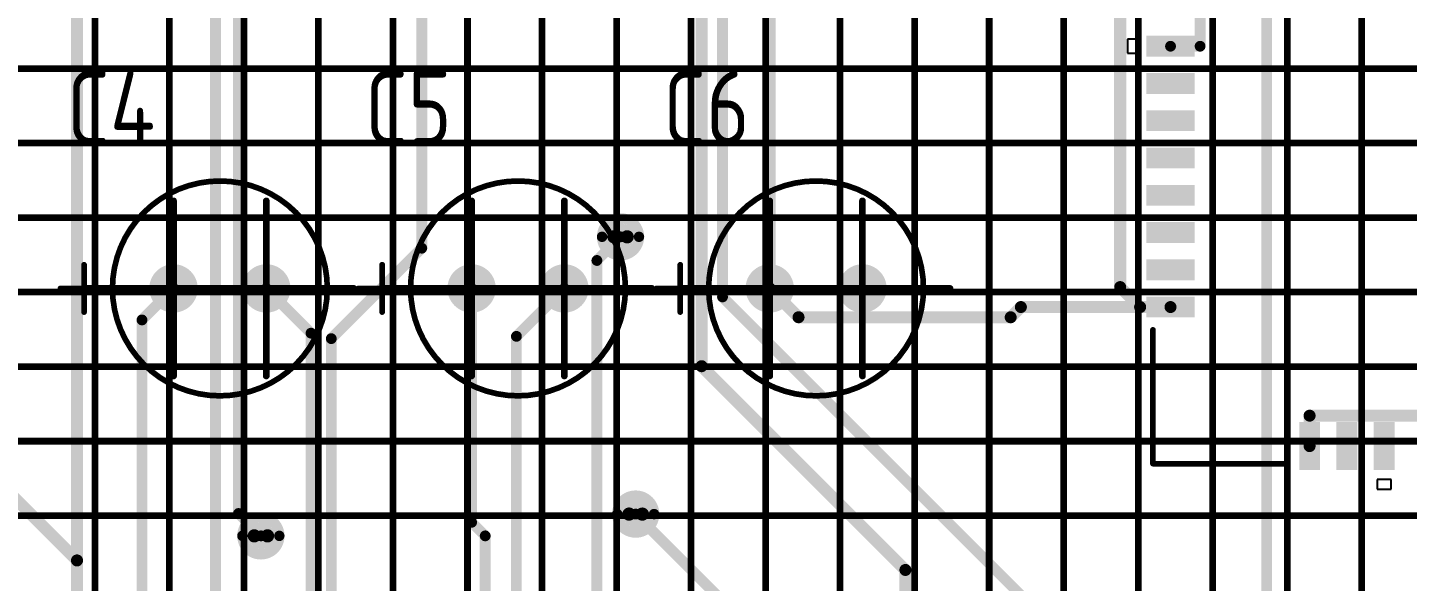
# Model space of a CAD drawing. Header units: millimetres. Extents: x 57 to 898, y 51 to 645.
# Drawn here: x 284.76 to 321.79, y 371.66 to 386.52 of the extents above; entities that cross this region are included whole.
import ezdxf

# ---------------------------------------------------------------- set-up
doc = ezdxf.new("R2010")
doc.units = ezdxf.units.MM
for name, color, linetype in [('Mechanical11', 56, 'Continuous'), ('Mechanical12', 56, 'Continuous'), ('Mechanical7', 56, 'Continuous'), ('Mechanical9', 56, 'Continuous')]:
    doc.layers.add(name, color=color, linetype=linetype)
doc.styles.add('GOST type A', font='gost.TTF', dxfattribs={"oblique": 15, "height": 0.2})

msp = doc.modelspace()

# ---------------------------------------------------------------- hatches: boundary and pattern name
at = {"layer": 'Mechanical12'}
for points in [[(314.787, 386.303), (314.787, 385.744), (316.078, 385.744), (316.078, 386.303)], [(314.787, 386.303), (314.787, 385.744), (316.078, 385.744), (316.078, 386.303)], [(314.787, 385.303), (314.787, 384.744), (316.078, 384.744), (316.078, 385.303)], [(314.787, 385.303), (314.787, 384.744), (316.078, 384.744), (316.078, 385.303)], [(314.787, 384.303), (314.787, 383.744), (316.078, 383.744), (316.078, 384.303)], [(314.787, 384.303), (314.787, 383.744), (316.078, 383.744), (316.078, 384.303)], [(314.787, 383.303), (314.787, 382.744), (316.078, 382.744), (316.078, 383.303)], [(314.787, 383.303), (314.787, 382.744), (316.078, 382.744), (316.078, 383.303)], [(314.787, 382.303), (314.787, 381.744), (316.078, 381.744), (316.078, 382.303)], [(314.787, 382.303), (314.787, 381.744), (316.078, 381.744), (316.078, 382.303)], [(314.787, 381.303), (314.787, 380.744), (316.078, 380.744), (316.078, 381.303)], [(314.787, 381.303), (314.787, 380.744), (316.078, 380.744), (316.078, 381.303)], [(314.787, 380.303), (314.787, 379.744), (316.078, 379.744), (316.078, 380.303)], [(314.787, 380.303), (314.787, 379.744), (316.078, 379.744), (316.078, 380.303)], [(314.787, 379.303), (314.787, 378.744), (316.078, 378.744), (316.078, 379.303)], [(314.787, 379.303), (314.787, 378.744), (316.078, 378.744), (316.078, 379.303)], [(319.445, 375.936), (318.885, 375.936), (318.885, 374.646), (319.445, 374.646)], [(319.445, 375.936), (318.885, 375.936), (318.885, 374.646), (319.445, 374.646)], [(320.445, 375.936), (319.885, 375.936), (319.885, 374.646), (320.445, 374.646)], [(320.445, 375.936), (319.885, 375.936), (319.885, 374.646), (320.445, 374.646)], [(321.445, 375.936), (320.885, 375.936), (320.885, 374.646), (321.445, 374.646)], [(321.445, 375.936), (320.885, 375.936), (320.885, 374.646), (321.445, 374.646)]]:
    msp.add_hatch(color=7, dxfattribs=at).paths.add_polyline_path(points)

# ---------------------------------------------------------------- linework, layer by layer
at = {"layer": 'Mechanical11', "color": 7}
for p, q in [((288.676, 379.523), (288.676, 379.577)), ((288.676, 379.577), (288.714, 379.562)), ((288.714, 379.562), (288.73, 379.523)), ((291.165, 379.523), (291.165, 379.577)), ((291.165, 379.577), (291.203, 379.562)), ((291.203, 379.562), (291.219, 379.523)), ((296.676, 379.523), (296.676, 379.577)), ((296.676, 379.577), (296.714, 379.562)), ((296.714, 379.562), (296.73, 379.523)), ((299.165, 379.523), (299.165, 379.577)), ((299.165, 379.577), (299.203, 379.562)), ((299.203, 379.562), (299.219, 379.523)), ((304.676, 379.523), (304.676, 379.577)), ((304.676, 379.577), (304.714, 379.562)), ((304.714, 379.562), (304.73, 379.523)), ((307.165, 379.523), (307.165, 379.577)), ((307.165, 379.577), (307.203, 379.562)), ((307.203, 379.562), (307.219, 379.523)), ((288.637, 379.485), (288.621, 379.523)), ((288.621, 379.523), (288.676, 379.523)), ((288.676, 379.469), (288.637, 379.485)), ((288.676, 379.523), (288.73, 379.523)), ((288.676, 379.469), (288.676, 379.523)), ((288.676, 379.523), (288.676, 379.469)), ((288.73, 379.523), (288.676, 379.523)), ((288.714, 379.485), (288.676, 379.469)), ((288.73, 379.523), (288.714, 379.485)), ((291.126, 379.485), (291.111, 379.523)), ((291.111, 379.523), (291.165, 379.523)), ((291.165, 379.469), (291.126, 379.485)), ((291.165, 379.523), (291.219, 379.523)), ((291.165, 379.469), (291.165, 379.523)), ((291.165, 379.523), (291.165, 379.469)), ((291.219, 379.523), (291.165, 379.523)), ((291.203, 379.485), (291.165, 379.469)), ((291.219, 379.523), (291.203, 379.485)), ((296.637, 379.485), (296.621, 379.523)), ((296.621, 379.523), (296.676, 379.523)), ((296.676, 379.469), (296.637, 379.485)), ((296.676, 379.523), (296.73, 379.523)), ((296.676, 379.469), (296.676, 379.523)), ((296.676, 379.523), (296.676, 379.469)), ((296.73, 379.523), (296.676, 379.523)), ((296.714, 379.485), (296.676, 379.469)), ((296.73, 379.523), (296.714, 379.485)), ((299.126, 379.485), (299.111, 379.523)), ((299.111, 379.523), (299.165, 379.523)), ((299.165, 379.469), (299.126, 379.485)), ((299.165, 379.523), (299.219, 379.523)), ((299.165, 379.469), (299.165, 379.523)), ((299.165, 379.523), (299.165, 379.469)), ((299.219, 379.523), (299.165, 379.523)), ((299.203, 379.485), (299.165, 379.469)), ((299.219, 379.523), (299.203, 379.485)), ((304.637, 379.485), (304.621, 379.523)), ((304.621, 379.523), (304.676, 379.523)), ((304.676, 379.469), (304.637, 379.485)), ((304.676, 379.523), (304.73, 379.523)), ((304.676, 379.469), (304.676, 379.523)), ((304.676, 379.523), (304.676, 379.469)), ((304.73, 379.523), (304.676, 379.523)), ((304.714, 379.485), (304.676, 379.469)), ((304.73, 379.523), (304.714, 379.485)), ((307.126, 379.485), (307.111, 379.523)), ((307.111, 379.523), (307.165, 379.523)), ((307.165, 379.469), (307.126, 379.485)), ((307.165, 379.523), (307.219, 379.523)), ((307.165, 379.469), (307.165, 379.523)), ((307.165, 379.523), (307.165, 379.469)), ((307.219, 379.523), (307.165, 379.523)), ((307.203, 379.485), (307.165, 379.469)), ((307.219, 379.523), (307.203, 379.485))]:
    msp.add_line(p, q, dxfattribs=at)
for points, const_width in [([(300.85, 380.908, 1), (300.495, 380.908, 1)], 0.356), ([(300.406, 380.908, 1), (300.583, 380.908, 1)], 0.178), ([(300.761, 380.908, 1), (300.939, 380.908, 1)], 0.178), ([(301.257, 373.466, 1), (300.901, 373.466, 1)], 0.356), ([(300.812, 373.466, 1), (300.99, 373.466, 1)], 0.178), ([(301.168, 373.466, 1), (301.345, 373.466, 1)], 0.178), ([(291.198, 372.882, 1), (290.843, 372.882, 1)], 0.356), ([(290.754, 372.882, 1), (290.931, 372.882, 1)], 0.178), ([(291.109, 372.882, 1), (291.287, 372.882, 1)], 0.178)]:
    msp.add_lwpolyline(points, format="xyb", close=True, dxfattribs=dict(at, const_width=const_width))
at = {"layer": 'Mechanical12', "color": 7}
for p, q in [((314.533, 386.214), (314.279, 386.214)), ((314.279, 386.214), (314.279, 385.833)), ((314.533, 385.833), (314.533, 386.214)), ((314.279, 385.833), (314.533, 385.833)), ((288.621, 379.523), (288.637, 379.562)), ((288.637, 379.562), (288.676, 379.577)), ((288.676, 379.577), (288.676, 379.523)), ((291.111, 379.523), (291.126, 379.562)), ((291.126, 379.562), (291.165, 379.577)), ((291.165, 379.577), (291.165, 379.523)), ((296.621, 379.523), (296.637, 379.562)), ((296.637, 379.562), (296.676, 379.577)), ((296.676, 379.577), (296.676, 379.523)), ((299.111, 379.523), (299.126, 379.562)), ((299.126, 379.562), (299.165, 379.577)), ((299.165, 379.577), (299.165, 379.523)), ((304.621, 379.523), (304.637, 379.562)), ((304.637, 379.562), (304.676, 379.577)), ((304.676, 379.577), (304.676, 379.523)), ((307.111, 379.523), (307.126, 379.562)), ((307.126, 379.562), (307.165, 379.577)), ((307.165, 379.577), (307.165, 379.523)), ((288.676, 379.523), (288.621, 379.523)), ((291.165, 379.523), (291.111, 379.523)), ((296.676, 379.523), (296.621, 379.523)), ((299.165, 379.523), (299.111, 379.523)), ((304.676, 379.523), (304.621, 379.523)), ((307.165, 379.523), (307.111, 379.523)), ((321.355, 374.392), (320.974, 374.392)), ((320.974, 374.392), (320.974, 374.138)), ((321.355, 374.138), (321.355, 374.392)), ((320.974, 374.138), (321.355, 374.138))]:
    msp.add_line(p, q, dxfattribs=at)
for points, const_width in [([(302.849, 377.436), (302.849, 414.143)], 0.323), ([(289.802, 360.2), (289.802, 410.171)], 0.29), ([(286.085, 372.222), (286.085, 408.943)], 0.323), ([(314.081, 379.559), (314.081, 395.028)], 0.323), ([(318.013, 366.912), (318.013, 393.361)], 0.29), ([(295.338, 380.603), (295.338, 392.389)], 0.29), ([(303.41, 379.295), (303.41, 392.231)], 0.29), ([(304.676, 379.523), (304.676, 389.932)], 0.323), ([(290.42, 373.482), (290.42, 389.318)], 0.29), ([(316.227, 386.023), (316.227, 388.091)], 0.29), ([(315.432, 386.023), (316.227, 386.023)], 0.29), ([(300.037, 380.273), (300.672, 380.908)], 0.29), ([(292.91, 378.175), (295.338, 380.603)], 0.29), ([(278.038, 380.269), (286.085, 372.222)], 0.323), ([(300.037, 360.276), (300.037, 380.273)], 0.29), ([(286.275, 378.888), (286.275, 380.158)], 0.152), ([(294.275, 378.888), (294.275, 380.158)], 0.152), ([(302.275, 378.888), (302.275, 380.158)], 0.152), ([(285.64, 379.523), (286.91, 379.523)], 0.152), ([(287.83, 378.677), (288.676, 379.523)], 0.29), ([(291.165, 379.523), (292.366, 378.322)], 0.29), ([(293.64, 379.523), (294.91, 379.523)], 0.152), ([(296.676, 373.246), (296.676, 379.523)], 0.29), ([(297.878, 378.237), (299.165, 379.523)], 0.29), ([(301.64, 379.523), (302.91, 379.523)], 0.152), ([(304.676, 379.523), (305.45, 378.749)], 0.323), ([(314.081, 379.559), (314.617, 379.023)], 0.323), ([(303.41, 379.295), (312.191, 370.514)], 0.29), ([(287.83, 358.759), (287.83, 378.677)], 0.29), ([(305.45, 378.749), (311.142, 378.749)], 0.323), ([(311.142, 378.749), (311.417, 379.023)], 0.323), ([(311.417, 379.023), (314.617, 379.023)], 0.323), ([(314.617, 379.023), (315.432, 379.023)], 0.323), ([(292.366, 358.657), (292.366, 378.322)], 0.29), ([(314.96, 374.819), (314.96, 378.411)], 0.152), ([(292.91, 356.219), (292.91, 378.175)], 0.29), ([(297.878, 358.759), (297.878, 378.237)], 0.29), ([(302.849, 377.436), (308.318, 371.967)], 0.323), ([(319.165, 376.108), (330.035, 376.108)], 0.323), ([(319.165, 375.291), (319.165, 376.108)], 0.323), ([(314.96, 374.819), (318.552, 374.819)], 0.152), ([(290.42, 373.482), (291.02, 372.882)], 0.29), ([(296.676, 373.246), (297.04, 372.882)], 0.29), ([(301.079, 373.466), (303.865, 370.68)], 0.29), ([(297.04, 359.819), (297.04, 372.882)], 0.29), ([(286.085, 366.643), (286.085, 372.222)], 0.323), ([(308.318, 355.597), (308.318, 371.967)], 0.323)]:
    msp.add_lwpolyline(points, dxfattribs=dict(at, const_width=const_width))
for points, const_width in [([(315.36, 386.023, 1), (315.505, 386.023, 1)], 0.145), ([(316.154, 386.023, 1), (316.299, 386.023, 1)], 0.145), ([(316.154, 386.023, 1), (316.299, 386.023, 1)], 0.145), ([(292.803, 379.523, 1), (287.037, 379.523, 1)], 0.152), ([(300.803, 379.523, 1), (295.037, 379.523, 1)], 0.152), ([(308.803, 379.523, 1), (303.037, 379.523, 1)], 0.152), ([(301.168, 380.908, 1), (300.177, 380.908, 1)], 0.279), ([(300.107, 380.908, 1), (300.247, 380.908, 1)], 0.14), ([(300.6, 380.908, 1), (300.745, 380.908, 1)], 0.145), ([(301.098, 380.908, 1), (301.237, 380.908, 1)], 0.14), ([(295.266, 380.603, 1), (295.411, 380.603, 1)], 0.145), ([(295.266, 380.603, 1), (295.411, 380.603, 1)], 0.145), ([(299.965, 380.273, 1), (300.11, 380.273, 1)], 0.145), ([(299.965, 380.273, 1), (300.11, 380.273, 1)], 0.145), ([(286.237, 380.158, 1), (286.313, 380.158, 1)], 0.0762), ([(289.026, 379.523, 1), (288.326, 379.523, 1)], 0.6), ([(289.026, 379.523, 1), (288.326, 379.523, 1)], 0.6), ([(291.515, 379.523, 1), (290.815, 379.523, 1)], 0.6), ([(291.515, 379.523, 1), (290.815, 379.523, 1)], 0.6), ([(294.237, 380.158, 1), (294.313, 380.158, 1)], 0.0762), ([(297.026, 379.523, 1), (296.326, 379.523, 1)], 0.6), ([(297.026, 379.523, 1), (296.326, 379.523, 1)], 0.6), ([(299.515, 379.523, 1), (298.815, 379.523, 1)], 0.6), ([(299.515, 379.523, 1), (298.815, 379.523, 1)], 0.6), ([(302.237, 380.158, 1), (302.313, 380.158, 1)], 0.0762), ([(305.026, 379.523, 1), (304.326, 379.523, 1)], 0.6), ([(305.026, 379.523, 1), (304.326, 379.523, 1)], 0.6), ([(307.515, 379.523, 1), (306.815, 379.523, 1)], 0.6), ([(307.515, 379.523, 1), (306.815, 379.523, 1)], 0.6), ([(285.602, 379.523, 1), (285.678, 379.523, 1)], 0.0762), ([(286.872, 379.523, 1), (286.948, 379.523, 1)], 0.0762), ([(286.999, 379.523, 1), (287.075, 379.523, 1)], 0.0762), ([(288.176, 379.523, 1), (288.476, 379.523, 1)], 0.3), ([(288.176, 379.523, 1), (288.476, 379.523, 1)], 0.3), ([(288.603, 379.523, 1), (288.748, 379.523, 1)], 0.145), ([(288.876, 379.523, 1), (289.176, 379.523, 1)], 0.3), ([(288.876, 379.523, 1), (289.176, 379.523, 1)], 0.3), ([(290.665, 379.523, 1), (290.965, 379.523, 1)], 0.3), ([(290.665, 379.523, 1), (290.965, 379.523, 1)], 0.3), ([(291.092, 379.523, 1), (291.237, 379.523, 1)], 0.145), ([(291.365, 379.523, 1), (291.665, 379.523, 1)], 0.3), ([(291.365, 379.523, 1), (291.665, 379.523, 1)], 0.3), ([(292.765, 379.523, 1), (292.841, 379.523, 1)], 0.0762), ([(293.602, 379.523, 1), (293.678, 379.523, 1)], 0.0762), ([(294.872, 379.523, 1), (294.948, 379.523, 1)], 0.0762), ([(294.999, 379.523, 1), (295.075, 379.523, 1)], 0.0762), ([(296.176, 379.523, 1), (296.476, 379.523, 1)], 0.3), ([(296.176, 379.523, 1), (296.476, 379.523, 1)], 0.3), ([(296.603, 379.523, 1), (296.748, 379.523, 1)], 0.145), ([(296.876, 379.523, 1), (297.176, 379.523, 1)], 0.3), ([(296.876, 379.523, 1), (297.176, 379.523, 1)], 0.3), ([(298.665, 379.523, 1), (298.965, 379.523, 1)], 0.3), ([(298.665, 379.523, 1), (298.965, 379.523, 1)], 0.3), ([(299.092, 379.523, 1), (299.237, 379.523, 1)], 0.145), ([(299.365, 379.523, 1), (299.665, 379.523, 1)], 0.3), ([(299.365, 379.523, 1), (299.665, 379.523, 1)], 0.3), ([(300.765, 379.523, 1), (300.841, 379.523, 1)], 0.0762), ([(301.602, 379.523, 1), (301.678, 379.523, 1)], 0.0762), ([(302.872, 379.523, 1), (302.948, 379.523, 1)], 0.0762), ([(302.999, 379.523, 1), (303.075, 379.523, 1)], 0.0762), ([(304.176, 379.523, 1), (304.476, 379.523, 1)], 0.3), ([(304.176, 379.523, 1), (304.476, 379.523, 1)], 0.3), ([(304.595, 379.523, 1), (304.756, 379.523, 1)], 0.161), ([(304.595, 379.523, 1), (304.756, 379.523, 1)], 0.161), ([(304.876, 379.523, 1), (305.176, 379.523, 1)], 0.3), ([(304.876, 379.523, 1), (305.176, 379.523, 1)], 0.3), ([(306.665, 379.523, 1), (306.965, 379.523, 1)], 0.3), ([(306.665, 379.523, 1), (306.965, 379.523, 1)], 0.3), ([(307.365, 379.523, 1), (307.665, 379.523, 1)], 0.3), ([(307.365, 379.523, 1), (307.665, 379.523, 1)], 0.3), ([(308.765, 379.523, 1), (308.841, 379.523, 1)], 0.0762), ([(314.001, 379.559, 1), (314.162, 379.559, 1)], 0.161), ([(314.001, 379.559, 1), (314.162, 379.559, 1)], 0.161), ([(303.337, 379.295, 1), (303.482, 379.295, 1)], 0.145), ([(303.337, 379.295, 1), (303.482, 379.295, 1)], 0.145), ([(286.237, 378.888, 1), (286.313, 378.888, 1)], 0.0762), ([(287.757, 378.677, 1), (287.902, 378.677, 1)], 0.145), ([(287.757, 378.677, 1), (287.902, 378.677, 1)], 0.145), ([(294.237, 378.888, 1), (294.313, 378.888, 1)], 0.0762), ([(302.237, 378.888, 1), (302.313, 378.888, 1)], 0.0762), ([(305.369, 378.749, 1), (305.53, 378.749, 1)], 0.161), ([(305.369, 378.749, 1), (305.53, 378.749, 1)], 0.161), ([(311.062, 378.749, 1), (311.223, 378.749, 1)], 0.161), ([(311.062, 378.749, 1), (311.223, 378.749, 1)], 0.161), ([(311.336, 379.023, 1), (311.497, 379.023, 1)], 0.161), ([(311.336, 379.023, 1), (311.497, 379.023, 1)], 0.161), ([(314.536, 379.023, 1), (314.698, 379.023, 1)], 0.161), ([(314.536, 379.023, 1), (314.698, 379.023, 1)], 0.161), ([(314.536, 379.023, 1), (314.698, 379.023, 1)], 0.161), ([(315.352, 379.023, 1), (315.513, 379.023, 1)], 0.161), ([(292.293, 378.322, 1), (292.438, 378.322, 1)], 0.145), ([(292.293, 378.322, 1), (292.438, 378.322, 1)], 0.145), ([(314.922, 378.411, 1), (314.998, 378.411, 1)], 0.0762), ([(292.837, 378.175, 1), (292.982, 378.175, 1)], 0.145), ([(292.837, 378.175, 1), (292.982, 378.175, 1)], 0.145), ([(297.806, 378.237, 1), (297.951, 378.237, 1)], 0.145), ([(297.806, 378.237, 1), (297.951, 378.237, 1)], 0.145), ([(302.768, 377.436, 1), (302.93, 377.436, 1)], 0.161), ([(302.768, 377.436, 1), (302.93, 377.436, 1)], 0.161), ([(319.084, 376.108, 1), (319.245, 376.108, 1)], 0.161), ([(319.084, 376.108, 1), (319.245, 376.108, 1)], 0.161), ([(319.084, 375.291, 1), (319.245, 375.291, 1)], 0.161), ([(314.922, 374.819, 1), (314.998, 374.819, 1)], 0.0762), ([(314.922, 374.819, 1), (314.998, 374.819, 1)], 0.0762), ([(318.514, 374.819, 1), (318.59, 374.819, 1)], 0.0762), ([(301.574, 373.466, 1), (300.583, 373.466, 1)], 0.279), ([(290.347, 373.482, 1), (290.492, 373.482, 1)], 0.145), ([(290.347, 373.482, 1), (290.492, 373.482, 1)], 0.145), ([(291.516, 372.882, 1), (290.525, 372.882, 1)], 0.279), ([(296.603, 373.246, 1), (296.748, 373.246, 1)], 0.145), ([(296.603, 373.246, 1), (296.748, 373.246, 1)], 0.145), ([(300.514, 373.466, 1), (300.653, 373.466, 1)], 0.14), ([(301.006, 373.466, 1), (301.151, 373.466, 1)], 0.145), ([(301.504, 373.466, 1), (301.644, 373.466, 1)], 0.14), ([(290.455, 372.882, 1), (290.595, 372.882, 1)], 0.14), ([(290.948, 372.882, 1), (291.093, 372.882, 1)], 0.145), ([(291.446, 372.882, 1), (291.585, 372.882, 1)], 0.14), ([(296.968, 372.882, 1), (297.113, 372.882, 1)], 0.145), ([(296.968, 372.882, 1), (297.113, 372.882, 1)], 0.145), ([(286.004, 372.222, 1), (286.166, 372.222, 1)], 0.161), ([(286.004, 372.222, 1), (286.166, 372.222, 1)], 0.161), ([(286.004, 372.222, 1), (286.166, 372.222, 1)], 0.161), ([(308.237, 371.967, 1), (308.398, 371.967, 1)], 0.161), ([(308.237, 371.967, 1), (308.398, 371.967, 1)], 0.161)]:
    msp.add_lwpolyline(points, format="xyb", close=True, dxfattribs=dict(at, const_width=const_width))
at = {"layer": 'Mechanical7', "color": 7, "const_width": 0.18}
for points in [[(288.676, 377.173), (288.676, 381.873)], [(291.165, 377.173), (291.165, 381.873)], [(296.676, 377.173), (296.676, 381.873)], [(299.165, 377.173), (299.165, 381.873)], [(304.676, 377.173), (304.676, 381.873)], [(307.165, 377.173), (307.165, 381.873)], [(288.676, 377.473), (288.676, 381.573)], [(291.165, 377.473), (291.165, 381.573)], [(296.676, 377.473), (296.676, 381.573)], [(299.165, 377.473), (299.165, 381.573)], [(304.676, 377.473), (304.676, 381.573)], [(307.165, 377.473), (307.165, 381.573)], [(286.326, 379.523), (291.026, 379.523)], [(286.626, 379.523), (290.726, 379.523)], [(288.815, 379.523), (293.515, 379.523)], [(289.115, 379.523), (293.215, 379.523)], [(294.326, 379.523), (299.026, 379.523)], [(294.626, 379.523), (298.726, 379.523)], [(296.815, 379.523), (301.515, 379.523)], [(297.115, 379.523), (301.215, 379.523)], [(302.326, 379.523), (307.026, 379.523)], [(302.626, 379.523), (306.726, 379.523)], [(304.815, 379.523), (309.515, 379.523)], [(305.115, 379.523), (309.215, 379.523)]]:
    msp.add_lwpolyline(points, dxfattribs=at)
at = {"layer": 'Mechanical7', "color": 7, "const_width": 0.09}
for points in [[(288.631, 381.873, 1), (288.721, 381.873, 1)], [(291.12, 381.873, 1), (291.21, 381.873, 1)], [(296.631, 381.873, 1), (296.721, 381.873, 1)], [(299.12, 381.873, 1), (299.21, 381.873, 1)], [(304.631, 381.873, 1), (304.721, 381.873, 1)], [(307.12, 381.873, 1), (307.21, 381.873, 1)], [(288.631, 381.573, 1), (288.721, 381.573, 1)], [(291.12, 381.573, 1), (291.21, 381.573, 1)], [(296.631, 381.573, 1), (296.721, 381.573, 1)], [(299.12, 381.573, 1), (299.21, 381.573, 1)], [(304.631, 381.573, 1), (304.721, 381.573, 1)], [(307.12, 381.573, 1), (307.21, 381.573, 1)], [(286.281, 379.523, 1), (286.371, 379.523, 1)], [(286.581, 379.523, 1), (286.671, 379.523, 1)], [(288.77, 379.523, 1), (288.86, 379.523, 1)], [(289.07, 379.523, 1), (289.16, 379.523, 1)], [(290.681, 379.523, 1), (290.771, 379.523, 1)], [(290.981, 379.523, 1), (291.071, 379.523, 1)], [(293.17, 379.523, 1), (293.26, 379.523, 1)], [(293.47, 379.523, 1), (293.56, 379.523, 1)], [(294.281, 379.523, 1), (294.371, 379.523, 1)], [(294.581, 379.523, 1), (294.671, 379.523, 1)], [(296.77, 379.523, 1), (296.86, 379.523, 1)], [(297.07, 379.523, 1), (297.16, 379.523, 1)], [(298.681, 379.523, 1), (298.771, 379.523, 1)], [(298.981, 379.523, 1), (299.071, 379.523, 1)], [(301.17, 379.523, 1), (301.26, 379.523, 1)], [(301.47, 379.523, 1), (301.56, 379.523, 1)], [(302.281, 379.523, 1), (302.371, 379.523, 1)], [(302.581, 379.523, 1), (302.671, 379.523, 1)], [(304.77, 379.523, 1), (304.86, 379.523, 1)], [(305.07, 379.523, 1), (305.16, 379.523, 1)], [(306.681, 379.523, 1), (306.771, 379.523, 1)], [(306.981, 379.523, 1), (307.071, 379.523, 1)], [(309.17, 379.523, 1), (309.26, 379.523, 1)], [(309.47, 379.523, 1), (309.56, 379.523, 1)], [(288.631, 377.473, 1), (288.721, 377.473, 1)], [(291.12, 377.473, 1), (291.21, 377.473, 1)], [(296.631, 377.473, 1), (296.721, 377.473, 1)], [(299.12, 377.473, 1), (299.21, 377.473, 1)], [(304.631, 377.473, 1), (304.721, 377.473, 1)], [(307.12, 377.473, 1), (307.21, 377.473, 1)], [(288.631, 377.173, 1), (288.721, 377.173, 1)], [(291.12, 377.173, 1), (291.21, 377.173, 1)], [(296.631, 377.173, 1), (296.721, 377.173, 1)], [(299.12, 377.173, 1), (299.21, 377.173, 1)], [(304.631, 377.173, 1), (304.721, 377.173, 1)], [(307.12, 377.173, 1), (307.21, 377.173, 1)]]:
    msp.add_lwpolyline(points, format="xyb", close=True, dxfattribs=at)
at = {"layer": 'Mechanical9', "color": 7, "const_width": 0.18}
for points in [[(286.565, 337.423), (286.565, 518.023)], [(288.565, 337.423), (288.565, 518.023)], [(290.565, 337.423), (290.565, 518.023)], [(292.565, 337.423), (292.565, 518.023)], [(294.565, 337.423), (294.565, 518.023)], [(296.565, 337.423), (296.565, 518.023)], [(298.565, 337.423), (298.565, 518.023)], [(300.565, 337.423), (300.565, 518.023)], [(302.565, 337.423), (302.565, 518.023)], [(304.565, 337.423), (304.565, 518.023)], [(306.565, 337.423), (306.565, 518.023)], [(308.565, 337.423), (308.565, 518.023)], [(310.565, 337.423), (310.565, 518.023)], [(312.565, 337.423), (312.565, 518.023)], [(314.565, 337.423), (314.565, 518.023)], [(316.565, 337.423), (316.565, 518.023)], [(318.565, 337.423), (318.565, 518.023)], [(320.565, 337.423), (320.565, 518.023)], [(252.565, 385.423), (373.665, 385.423)], [(252.565, 383.423), (373.665, 383.423)], [(252.565, 381.423), (373.665, 381.423)], [(252.565, 379.423), (373.665, 379.423)], [(252.565, 377.423), (373.665, 377.423)], [(252.565, 375.423), (373.665, 375.423)], [(252.565, 373.423), (373.665, 373.423)]]:
    msp.add_lwpolyline(points, dxfattribs=at)

# ---------------------------------------------------------------- texts
at = {"layer": 'Mechanical7', "color": 7, "style": 'GOST type A'}
for s, p in [('C4', (285.813, 383.372)), ('C5', (293.814, 383.372)), ('C6', (301.815, 383.372))]:
    msp.add_text(s, height=2, dxfattribs=at).set_placement(p)

doc.saveas('drawing.dxf')
